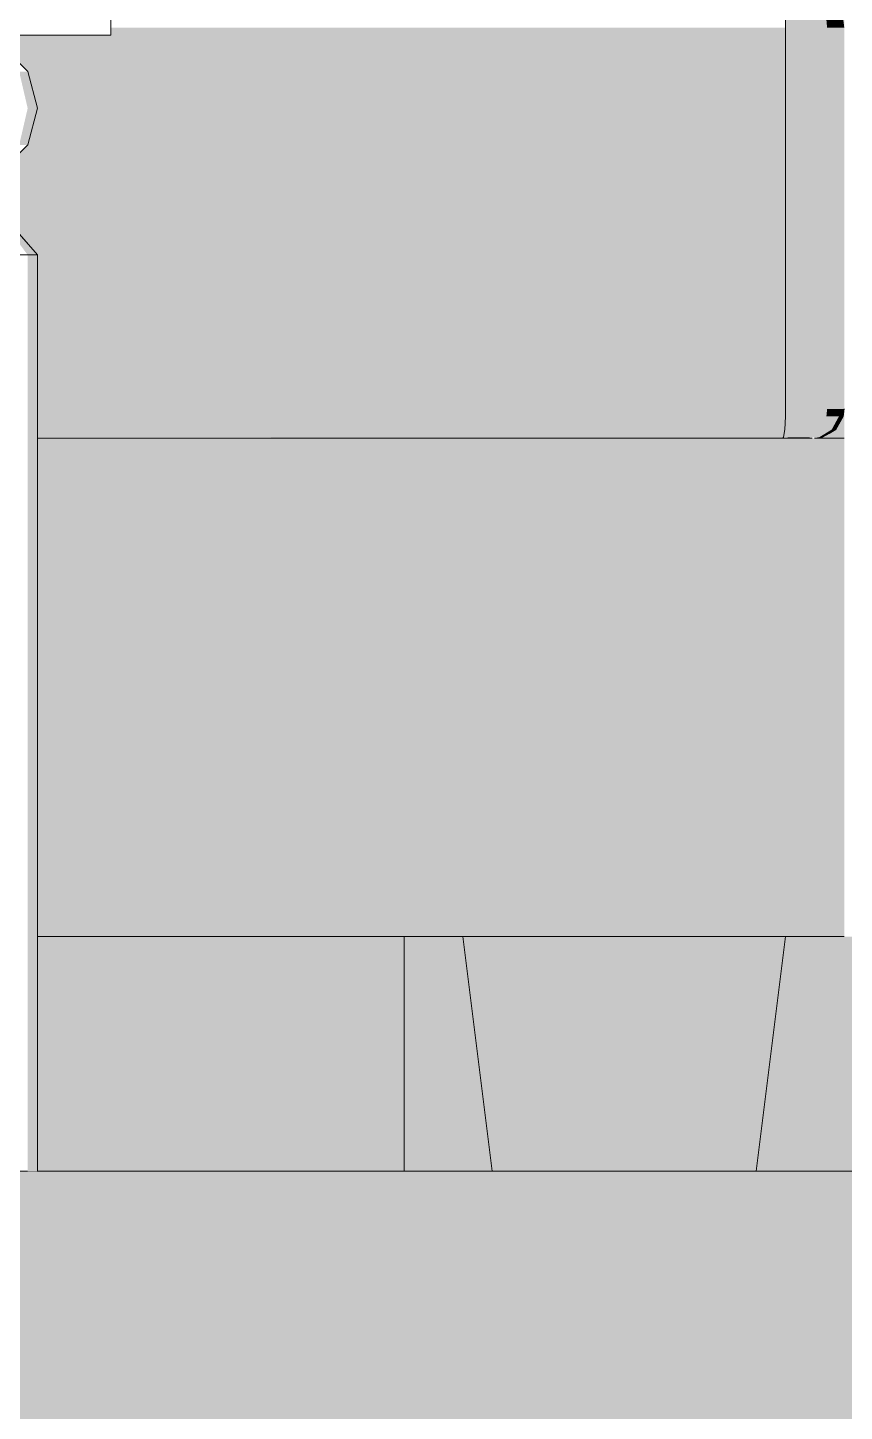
# Model space of a CAD drawing. Header units: centimetres. Extents: x -4381 to 5639, y -3920 to 4826.
# Drawn here: x 73.8385 to 74.1169, y 35.6217 to 36.0936 of the extents above; entities that cross this region are included whole.
import ezdxf
from ezdxf.xclip import XClip

# ---------------------------------------------------------------- set-up
doc = ezdxf.new("R2010")
doc.units = ezdxf.units.CM
doc.header["$MEASUREMENT"] = 0
doc.header["$XCLIPFRAME"] = 0
doc.set_wipeout_variables(frame=1)
doc.linetypes.add('Wipeout_Contour', pattern=[100, 0, -100])
for name, color, linetype in [('01- MOBILIER', 7, 'Continuous'), ('Dalles', 7, 'Continuous'), ('Drawing & Figure', 7, 'Continuous'), ('Structural - Bearing', 7, 'Continuous')]:
    doc.layers.add(name, color=color, linetype=linetype)
for name, color, linetype, lineweight in [('01- MOBILIER_Pen_No__1', 7, 'Continuous', 5), ('01- MOBILIER_Pen_No__101', 252, 'Continuous', 5), ('01- MOBILIER_Pen_No__18', 9, 'Continuous', 5), ('01- MOBILIER_Pen_No__2', 8, 'Continuous', 5), ('Dalles_Pen_No__1', 7, 'Continuous', 5), ('Structural - Bearing_Pen_No__1', 7, 'Continuous', 5)]:
    doc.layers.add(name, color=color, linetype=linetype, lineweight=lineweight)
for name, color, linetype, lineweight, true_color in [('01- MOBILIER_Pen_No__102', 7, 'Continuous', 5, 0xcccccc), ('01- MOBILIER_Pen_No__119', 7, 'Continuous', 5, 0xdecbcb), ('01- MOBILIER_Pen_No__184', 7, 'Continuous', 5, 0xc5d295), ('01- MOBILIER_Pen_No__186', 7, 'Continuous', 5, 0xe8e8e8), ('01- MOBILIER_Pen_No__62', 7, 'Continuous', 5, 0xaaaaaa), ('Structural - Bearing_Pen_No__102', 7, 'Continuous', 5, 0xcccccc), ('Structural - Bearing_Pen_No__112', 7, 'Continuous', 5, 0xd5aaaa)]:
    doc.layers.add(name, color=color, linetype=linetype, lineweight=lineweight, true_color=true_color)

# ---------------------------------------------------------------- blocks, each defined once
blk = doc.blocks.new('Drawing_7_7', base_point=(-363.09186, 32.20361))
at = {"color": 254, "linetype": 'Wipeout_Contour', "lineweight": 0, "ltscale": 329.699037}
blk.add_wipeout([(74.11688, 36.02861), (74.11688, 36.09361), (74.11536, 36.09361), (74.11536, 36.02861)], dxfattribs=at).dxf.layer = '01- MOBILIER'
at = {"color": 254, "linetype": 'Wipeout_Contour', "lineweight": 0, "ltscale": 328.747619}
blk.add_wipeout([(74.11688, 35.80361), (73.84188, 35.80361), (73.84188, 35.79361), (74.11688, 35.79361)], dxfattribs=at).dxf.layer = '01- MOBILIER'
at = {"layer": '01- MOBILIER_Pen_No__101', "linetype": 'Continuous', "ltscale": 10}
blk.add_hatch(color=256, dxfattribs=at).paths.add_polyline_path([(74.11688, 35.80361), (73.84188, 35.80361), (73.84188, 35.79361), (74.11688, 35.79361)])
at = {"layer": '01- MOBILIER_Pen_No__18', "linetype": 'Continuous', "ltscale": 10}
blk.add_hatch(color=256, dxfattribs=at).paths.add_polyline_path([(74.11688, 36.02861), (74.11688, 36.09361), (74.11536, 36.09361), (74.11536, 36.02861)])
at = {"color": 254, "linetype": 'Wipeout_Contour', "lineweight": 0, "ltscale": 329.688488}
blk.add_wipeout([(74.11536, 36.02861), (74.11536, 36.09361), (74.11102, 36.09361), (74.11102, 36.02861)], dxfattribs=at).dxf.layer = '01- MOBILIER'
at = {"color": 254, "linetype": 'Wipeout_Contour', "lineweight": 0, "ltscale": 328.732544}
blk.add_wipeout([(74.11688, 35.79361), (73.84188, 35.79361), (73.84188, 35.78629), (74.11688, 35.78629)], dxfattribs=at).dxf.layer = '01- MOBILIER'
at = {"layer": '01- MOBILIER_Pen_No__119', "linetype": 'Continuous', "ltscale": 10}
blk.add_hatch(color=256, dxfattribs=at).paths.add_polyline_path([(74.11536, 36.02861), (74.11536, 36.09361), (74.11102, 36.09361), (74.11102, 36.02861)])
at = {"layer": '01- MOBILIER_Pen_No__2', "linetype": 'Continuous', "ltscale": 10}
blk.add_hatch(color=256, dxfattribs=at).paths.add_polyline_path([(74.11688, 35.79361), (73.84188, 35.79361), (73.84188, 35.78629), (74.11688, 35.78629)])
at = {"color": 254, "linetype": 'Wipeout_Contour', "lineweight": 0, "ltscale": 329.766326}
blk.add_wipeout([(74.11688, 36.09361), (74.11654, 36.0962), (74.11504, 36.0962), (74.11536, 36.09361)], dxfattribs=at).dxf.layer = '01- MOBILIER'
at = {"color": 254, "linetype": 'Wipeout_Contour', "lineweight": 0, "ltscale": 329.669013}
blk.add_wipeout([(74.11102, 36.02861), (74.11102, 36.09361), (74.10454, 36.09361), (74.10454, 36.02861)], dxfattribs=at).dxf.layer = '01- MOBILIER'
at = {"color": 254, "linetype": 'Wipeout_Contour', "lineweight": 0, "ltscale": 329.585369}
blk.add_wipeout([(74.11688, 36.02861), (74.11536, 36.02861), (74.11536, 35.96361), (74.11688, 35.96361)], dxfattribs=at).dxf.layer = '01- MOBILIER'
at = {"color": 254, "linetype": 'Wipeout_Contour', "lineweight": 0, "ltscale": 328.723857}
blk.add_wipeout([(74.11688, 35.78629), (73.84188, 35.78629), (73.84188, 35.78361), (74.11688, 35.78361)], dxfattribs=at).dxf.layer = '01- MOBILIER'
at = {"layer": '01- MOBILIER_Pen_No__101', "linetype": 'Continuous', "ltscale": 10}
blk.add_hatch(color=256, dxfattribs=at).paths.add_polyline_path([(74.11688, 35.78629), (73.84188, 35.78629), (73.84188, 35.78361), (74.11688, 35.78361)])
at = {"layer": '01- MOBILIER_Pen_No__102', "linetype": 'Continuous', "ltscale": 10}
blk.add_hatch(color=256, dxfattribs=at).paths.add_polyline_path([(74.11688, 36.09361), (74.11654, 36.0962), (74.11504, 36.0962), (74.11536, 36.09361)])
at = {"layer": '01- MOBILIER_Pen_No__119', "linetype": 'Continuous', "ltscale": 10}
blk.add_hatch(color=256, dxfattribs=at).paths.add_polyline_path([(74.11102, 36.02861), (74.11102, 36.09361), (74.10454, 36.09361), (74.10454, 36.02861)])
at = {"layer": '01- MOBILIER_Pen_No__18', "linetype": 'Continuous', "ltscale": 10}
blk.add_hatch(color=256, dxfattribs=at).paths.add_polyline_path([(74.11688, 36.02861), (74.11536, 36.02861), (74.11536, 35.96361), (74.11688, 35.96361)])
at = {"color": 254, "linetype": 'Wipeout_Contour', "lineweight": 0, "ltscale": 329.76177}
blk.add_wipeout([(74.11536, 36.09361), (74.11504, 36.0962), (74.11078, 36.0962), (74.11102, 36.09361)], dxfattribs=at).dxf.layer = '01- MOBILIER'
at = {"color": 254, "linetype": 'Wipeout_Contour', "lineweight": 0, "ltscale": 329.643575}
blk.add_wipeout([(74.10454, 36.02861), (74.10454, 36.09361), (74.09688, 36.09361), (74.09688, 36.02861)], dxfattribs=at).dxf.layer = '01- MOBILIER'
at = {"color": 254, "linetype": 'Wipeout_Contour', "lineweight": 0, "ltscale": 329.574817}
blk.add_wipeout([(74.11536, 36.02861), (74.11102, 36.02861), (74.11102, 35.96361), (74.11536, 35.96361)], dxfattribs=at).dxf.layer = '01- MOBILIER'
at = {"color": 254, "linetype": 'Wipeout_Contour', "lineweight": 0, "ltscale": 328.877277}
blk.add_wipeout([(74.08688, 35.70361), (74.09688, 35.78361), (73.98688, 35.78361), (73.99688, 35.70361)], dxfattribs=at).dxf.layer = '01- MOBILIER'
at = {"color": 254, "linetype": 'Wipeout_Contour', "lineweight": 0, "ltscale": 328.382102}
blk.add_wipeout([(73.84188, 35.70361), (73.96688, 35.70361), (73.96688, 35.78361), (73.84188, 35.78361)], dxfattribs=at).dxf.layer = 'Structural - Bearing'
at = {"layer": '01- MOBILIER_Pen_No__119', "linetype": 'Continuous', "ltscale": 10}
blk.add_hatch(color=256, dxfattribs=at).paths.add_polyline_path([(74.11536, 36.02861), (74.11102, 36.02861), (74.11102, 35.96361), (74.11536, 35.96361)])
at = {"layer": '01- MOBILIER_Pen_No__18', "linetype": 'Continuous', "ltscale": 10}
for points in [[(74.10454, 36.02861), (74.10454, 36.09361), (74.09688, 36.09361), (74.09688, 36.02861)], [(74.08688, 35.70361), (74.09688, 35.78361), (73.98688, 35.78361), (73.99688, 35.70361)]]:
    blk.add_hatch(color=256, dxfattribs=at).paths.add_polyline_path(points)
at = {"layer": '01- MOBILIER_Pen_No__186', "linetype": 'Continuous', "ltscale": 10}
blk.add_hatch(color=256, dxfattribs=at).paths.add_polyline_path([(74.11536, 36.09361), (74.11504, 36.0962), (74.11078, 36.0962), (74.11102, 36.09361)])
at = {"layer": 'Structural - Bearing_Pen_No__112', "linetype": 'Continuous', "ltscale": 10}
blk.add_hatch(color=256, dxfattribs=at).paths.add_polyline_path([(73.84188, 35.70361), (73.96688, 35.70361), (73.96688, 35.78361), (73.84188, 35.78361)])
at = {"color": 254, "linetype": 'Wipeout_Contour', "lineweight": 0, "ltscale": 246.825501}
blk.add_wipeout([(74.11688, 36.48633), (74.11654, 36.0962), (74.11688, 36.09361)], dxfattribs=at).dxf.layer = '01- MOBILIER'
at = {"color": 254, "linetype": 'Wipeout_Contour', "lineweight": 0, "ltscale": 329.74322}
blk.add_wipeout([(74.11102, 36.09361), (74.11078, 36.0962), (74.1044, 36.0962), (74.10454, 36.09361)], dxfattribs=at).dxf.layer = '01- MOBILIER'
at = {"color": 254, "linetype": 'Wipeout_Contour', "lineweight": 0, "ltscale": 1072.401237}
blk.add_wipeout([(73.81688, 36.04111), (73.82001, 36.04111), (73.83094, 36.02861), (74.09688, 36.02861), (74.09688, 36.09361), (73.86688, 36.09361), (73.86688, 36.09111), (73.81688, 36.09111), (73.82938, 36.08776), (73.83853, 36.07861), (73.84188, 36.06611), (73.83853, 36.05361), (73.82938, 36.04446)], dxfattribs=at).dxf.layer = '01- MOBILIER'
at = {"color": 254, "linetype": 'Wipeout_Contour', "lineweight": 0, "ltscale": 329.555335}
blk.add_wipeout([(74.11102, 36.02861), (74.10454, 36.02861), (74.10454, 35.96361), (74.11102, 35.96361)], dxfattribs=at).dxf.layer = '01- MOBILIER'
at = {"color": 254, "linetype": 'Wipeout_Contour', "lineweight": 0, "ltscale": 329.536186}
blk.add_wipeout([(74.11688, 35.96361), (74.11536, 35.96361), (74.11504, 35.96102), (74.11654, 35.96102)], dxfattribs=at).dxf.layer = '01- MOBILIER'
at = {"color": 254, "linetype": 'Wipeout_Contour', "lineweight": 0, "ltscale": 328.951802}
blk.add_wipeout([(73.98688, 35.78361), (73.96688, 35.78361), (73.96688, 35.70361), (73.99688, 35.70361)], dxfattribs=at).dxf.layer = 'Structural - Bearing'
at = {"color": 254, "linetype": 'Wipeout_Contour', "lineweight": 0, "ltscale": 329.147587}
blk.add_wipeout([(74.09688, 35.78361), (74.08688, 35.70361), (74.14688, 35.70361), (74.13688, 35.78361)], dxfattribs=at).dxf.layer = 'Structural - Bearing'
at = {"layer": '01- MOBILIER_Pen_No__119', "linetype": 'Continuous', "ltscale": 10}
blk.add_hatch(color=256, dxfattribs=at).paths.add_polyline_path([(74.11102, 36.02861), (74.10454, 36.02861), (74.10454, 35.96361), (74.11102, 35.96361)])
at = {"layer": '01- MOBILIER_Pen_No__18', "linetype": 'Continuous', "ltscale": 10}
for points in [[(74.11688, 36.48633), (74.11654, 36.0962), (74.11688, 36.09361)], [(73.81688, 36.04111), (73.82001, 36.04111), (73.83094, 36.02861), (74.09688, 36.02861), (74.09688, 36.09361), (73.86688, 36.09361), (73.86688, 36.09111), (73.81688, 36.09111), (73.82938, 36.08776), (73.83853, 36.07861), (73.84188, 36.06611), (73.83853, 36.05361), (73.82938, 36.04446)], [(74.11688, 35.96361), (74.11536, 35.96361), (74.11504, 35.96102), (74.11654, 35.96102)]]:
    blk.add_hatch(color=256, dxfattribs=at).paths.add_polyline_path(points)
at = {"layer": '01- MOBILIER_Pen_No__186', "linetype": 'Continuous', "ltscale": 10}
blk.add_hatch(color=256, dxfattribs=at).paths.add_polyline_path([(74.11102, 36.09361), (74.11078, 36.0962), (74.1044, 36.0962), (74.10454, 36.09361)])
at = {"layer": 'Dalles', "linetype": 'Continuous', "lineweight": 0, "ltscale": 10, "true_color": 0x000000}
blk.add_hatch(color=18, dxfattribs=at).paths.add_polyline_path([(84.26688, 35.40361), (84.26688, 35.70361), (70.86688, 35.70361), (70.86688, 35.40361)])
at = {"layer": 'Structural - Bearing_Pen_No__102', "linetype": 'Continuous', "ltscale": 10}
for points in [[(73.98688, 35.78361), (73.96688, 35.78361), (73.96688, 35.70361), (73.99688, 35.70361)], [(74.09688, 35.78361), (74.08688, 35.70361), (74.14688, 35.70361), (74.13688, 35.78361)]]:
    blk.add_hatch(color=256, dxfattribs=at).paths.add_polyline_path(points)
at = {"layer": '01- MOBILIER_Pen_No__1', "linetype": 'Continuous', "ltscale": 10}
for p, q in [((73.86688, 36.10361), (73.86688, 36.09111)), ((73.86688, 36.09111), (73.81688, 36.09111)), ((73.98688, 35.78361), (73.84188, 35.78361)), ((74.09688, 35.78361), (73.98688, 35.78361)), ((73.99688, 35.70361), (73.98688, 35.78361)), ((74.08688, 35.70361), (74.09688, 35.78361)), ((74.11688, 35.78361), (74.09688, 35.78361))]:
    blk.add_line(p, q, dxfattribs=at)
at = {"layer": 'Dalles_Pen_No__1', "linetype": 'Continuous', "ltscale": 10}
blk.add_line((74.8189, 35.70361), (71.97688, 35.70361), dxfattribs=at)
at = {"layer": 'Structural - Bearing_Pen_No__1', "linetype": 'Continuous', "ltscale": 10}
blk.add_line((73.96688, 35.78361), (73.96688, 35.70361), dxfattribs=at)
at = {"color": 254, "linetype": 'Wipeout_Contour', "lineweight": 0, "ltscale": 329.714422}
blk.add_wipeout([(74.10454, 36.09361), (74.1044, 36.0962), (74.09685, 36.0962), (74.09688, 36.09361)], dxfattribs=at).dxf.layer = '01- MOBILIER'
at = {"color": 254, "linetype": 'Wipeout_Contour', "lineweight": 0, "ltscale": 328.782903}
blk.add_wipeout([(73.83563, 36.07861), (73.83853, 36.06611), (73.84188, 36.06611), (73.83853, 36.07861)], dxfattribs=at).dxf.layer = '01- MOBILIER'
at = {"color": 254, "linetype": 'Wipeout_Contour', "lineweight": 0, "ltscale": 329.529888}
blk.add_wipeout([(74.10454, 36.02861), (74.09688, 36.02861), (74.09688, 35.96361), (74.10454, 35.96361)], dxfattribs=at).dxf.layer = '01- MOBILIER'
at = {"color": 254, "linetype": 'Wipeout_Contour', "lineweight": 0, "ltscale": 329.530503}
blk.add_wipeout([(74.11536, 35.96361), (74.11102, 35.96361), (74.11078, 35.96102), (74.11504, 35.96102)], dxfattribs=at).dxf.layer = '01- MOBILIER'
at = {"layer": '01- MOBILIER_Pen_No__102', "linetype": 'Continuous', "ltscale": 10}
blk.add_hatch(color=256, dxfattribs=at).paths.add_polyline_path([(74.10454, 36.09361), (74.1044, 36.0962), (74.09685, 36.0962), (74.09688, 36.09361)])
at = {"layer": '01- MOBILIER_Pen_No__18', "linetype": 'Continuous', "ltscale": 10}
for points in [[(74.10454, 36.02861), (74.09688, 36.02861), (74.09688, 35.96361), (74.10454, 35.96361)], [(74.11536, 35.96361), (74.11102, 35.96361), (74.11078, 35.96102), (74.11504, 35.96102)]]:
    blk.add_hatch(color=256, dxfattribs=at).paths.add_polyline_path(points)
at = {"layer": '01- MOBILIER_Pen_No__186', "linetype": 'Continuous', "ltscale": 10}
blk.add_hatch(color=256, dxfattribs=at).paths.add_polyline_path([(73.83563, 36.07861), (73.83853, 36.06611), (73.84188, 36.06611), (73.83853, 36.07861)])
at = {"layer": '01- MOBILIER_Pen_No__1', "linetype": 'Continuous', "ltscale": 10}
for p, q in [((74.09688, 36.09361), (74.09685, 36.0962)), ((73.82938, 36.08776), (73.83853, 36.07861))]:
    blk.add_line(p, q, dxfattribs=at)
at = {"color": 254, "linetype": 'Wipeout_Contour', "lineweight": 0, "ltscale": 328.765762}
blk.add_wipeout([(73.83853, 36.06611), (73.83563, 36.05361), (73.83853, 36.05361), (73.84188, 36.06611)], dxfattribs=at).dxf.layer = '01- MOBILIER'
at = {"color": 254, "linetype": 'Wipeout_Contour', "lineweight": 0, "ltscale": 411.713947}
blk.add_wipeout([(74.09688, 36.02861), (73.83094, 36.02861), (73.84188, 36.01611), (73.84188, 35.96361), (74.09688, 35.96361)], dxfattribs=at).dxf.layer = '01- MOBILIER'
at = {"color": 254, "linetype": 'Wipeout_Contour', "lineweight": 0, "ltscale": 329.511622}
blk.add_wipeout([(74.11102, 35.96361), (74.10454, 35.96361), (74.1044, 35.96102), (74.11078, 35.96102)], dxfattribs=at).dxf.layer = '01- MOBILIER'
at = {"layer": '01- MOBILIER_Pen_No__18', "linetype": 'Continuous', "ltscale": 10}
for points in [[(74.09688, 36.02861), (73.83094, 36.02861), (73.84188, 36.01611), (73.84188, 35.96361), (74.09688, 35.96361)], [(74.11102, 35.96361), (74.10454, 35.96361), (74.1044, 35.96102), (74.11078, 35.96102)]]:
    blk.add_hatch(color=256, dxfattribs=at).paths.add_polyline_path(points)
at = {"layer": '01- MOBILIER_Pen_No__184', "linetype": 'Continuous', "ltscale": 10}
blk.add_hatch(color=256, dxfattribs=at).paths.add_polyline_path([(73.83853, 36.06611), (73.83563, 36.05361), (73.83853, 36.05361), (73.84188, 36.06611)])
at = {"layer": '01- MOBILIER_Pen_No__1', "linetype": 'Continuous', "ltscale": 10}
for p, q in [((74.09688, 36.02861), (74.09688, 36.09361)), ((73.83853, 36.07861), (73.84188, 36.06611)), ((73.84188, 36.06611), (73.83853, 36.05361)), ((73.83853, 36.05361), (73.82938, 36.04446))]:
    blk.add_line(p, q, dxfattribs=at)
at = {"color": 254, "linetype": 'Wipeout_Contour', "lineweight": 0, "ltscale": 329.482633}
blk.add_wipeout([(74.10454, 35.96361), (74.09688, 35.96361), (74.09685, 35.96102), (74.1044, 35.96102)], dxfattribs=at).dxf.layer = '01- MOBILIER'
at = {"color": 254, "linetype": 'Wipeout_Contour', "lineweight": 0, "ltscale": 329.551525}
blk.add_wipeout([(74.11654, 35.96102), (74.11504, 35.96102), (74.1126, 35.95654), (74.11395, 35.95654)], dxfattribs=at).dxf.layer = '01- MOBILIER'
at = {"layer": '01- MOBILIER_Pen_No__101', "linetype": 'Continuous', "ltscale": 10}
blk.add_hatch(color=256, dxfattribs=at).paths.add_polyline_path([(74.11654, 35.96102), (74.11504, 35.96102), (74.1126, 35.95654), (74.11395, 35.95654)])
at = {"layer": '01- MOBILIER_Pen_No__18', "linetype": 'Continuous', "ltscale": 10}
blk.add_hatch(color=256, dxfattribs=at).paths.add_polyline_path([(74.10454, 35.96361), (74.09688, 35.96361), (74.09685, 35.96102), (74.1044, 35.96102)])
at = {"color": 254, "linetype": 'Wipeout_Contour', "lineweight": 0, "ltscale": 328.997602}
blk.add_wipeout([(74.09688, 35.96361), (73.84188, 35.96361), (73.84188, 35.96102), (74.09685, 35.96102)], dxfattribs=at).dxf.layer = '01- MOBILIER'
at = {"color": 254, "linetype": 'Wipeout_Contour', "lineweight": 0, "ltscale": 329.590159}
blk.add_wipeout([(74.11504, 35.96102), (74.11078, 35.96102), (74.10891, 35.95654), (74.1126, 35.95654)], dxfattribs=at).dxf.layer = '01- MOBILIER'
at = {"layer": '01- MOBILIER_Pen_No__101', "linetype": 'Continuous', "ltscale": 10}
blk.add_hatch(color=256, dxfattribs=at).paths.add_polyline_path([(74.11504, 35.96102), (74.11078, 35.96102), (74.10891, 35.95654), (74.1126, 35.95654)])
at = {"layer": '01- MOBILIER_Pen_No__62', "linetype": 'Continuous', "ltscale": 10}
blk.add_hatch(color=256, dxfattribs=at).paths.add_polyline_path([(74.09688, 35.96361), (73.84188, 35.96361), (73.84188, 35.96102), (74.09685, 35.96102)])
at = {"layer": '01- MOBILIER_Pen_No__1', "linetype": 'Continuous', "ltscale": 10}
blk.add_line((74.09688, 36.02861), (74.09688, 35.96361), dxfattribs=at)
at = {"color": 254, "linetype": 'Wipeout_Contour', "lineweight": 0, "ltscale": 329.591992}
blk.add_wipeout([(74.11078, 35.96102), (74.1044, 35.96102), (74.10339, 35.95654), (74.10891, 35.95654)], dxfattribs=at).dxf.layer = '01- MOBILIER'
at = {"layer": '01- MOBILIER_Pen_No__101', "linetype": 'Continuous', "ltscale": 10}
blk.add_hatch(color=256, dxfattribs=at).paths.add_polyline_path([(74.11078, 35.96102), (74.1044, 35.96102), (74.10339, 35.95654), (74.10891, 35.95654)])
at = {"color": 254, "linetype": 'Wipeout_Contour', "lineweight": 0, "ltscale": 329.550701}
blk.add_wipeout([(74.1044, 35.96102), (74.09685, 35.96102), (74.09659, 35.95654), (74.10339, 35.95654)], dxfattribs=at).dxf.layer = '01- MOBILIER'
at = {"color": 254, "linetype": 'Wipeout_Contour', "lineweight": 0, "ltscale": 411.82781}
blk.add_wipeout([(74.11395, 35.95654), (74.1126, 35.95654), (74.10838, 35.95395), (74.10947, 35.95395), (74.11169, 35.95523)], dxfattribs=at).dxf.layer = '01- MOBILIER'
at = {"layer": '01- MOBILIER_Pen_No__101', "linetype": 'Continuous', "ltscale": 10}
for points in [[(74.1044, 35.96102), (74.09685, 35.96102), (74.09659, 35.95654), (74.10339, 35.95654)], [(74.11395, 35.95654), (74.1126, 35.95654), (74.10838, 35.95395), (74.10947, 35.95395), (74.11169, 35.95523)]]:
    blk.add_hatch(color=256, dxfattribs=at).paths.add_polyline_path(points)
at = {"color": 254, "linetype": 'Wipeout_Contour', "lineweight": 0, "ltscale": 328.991933}
blk.add_wipeout([(74.09685, 35.96102), (73.84188, 35.96102), (73.84188, 35.95654), (74.09659, 35.95654)], dxfattribs=at).dxf.layer = '01- MOBILIER'
at = {"color": 254, "linetype": 'Wipeout_Contour', "lineweight": 0, "ltscale": 329.619077}
blk.add_wipeout([(74.1126, 35.95654), (74.10891, 35.95654), (74.10568, 35.95395), (74.10838, 35.95395)], dxfattribs=at).dxf.layer = '01- MOBILIER'
at = {"layer": '01- MOBILIER_Pen_No__2', "linetype": 'Continuous', "ltscale": 10}
for points in [[(74.09685, 35.96102), (73.84188, 35.96102), (73.84188, 35.95654), (74.09659, 35.95654)], [(74.1126, 35.95654), (74.10891, 35.95654), (74.10568, 35.95395), (74.10838, 35.95395)]]:
    blk.add_hatch(color=256, dxfattribs=at).paths.add_polyline_path(points)
at = {"layer": '01- MOBILIER_Pen_No__1', "linetype": 'Continuous', "ltscale": 10}
blk.add_line((74.09688, 35.96361), (74.09685, 35.96102), dxfattribs=at)
at = {"color": 254, "linetype": 'Wipeout_Contour', "lineweight": 0, "ltscale": 329.658578}
blk.add_wipeout([(74.10891, 35.95654), (74.10339, 35.95654), (74.10164, 35.95395), (74.10568, 35.95395)], dxfattribs=at).dxf.layer = '01- MOBILIER'
at = {"layer": '01- MOBILIER_Pen_No__2', "linetype": 'Continuous', "ltscale": 10}
blk.add_hatch(color=256, dxfattribs=at).paths.add_polyline_path([(74.10891, 35.95654), (74.10339, 35.95654), (74.10164, 35.95395), (74.10568, 35.95395)])
at = {"color": 254, "linetype": 'Wipeout_Contour', "lineweight": 0, "ltscale": 329.617153}
blk.add_wipeout([(74.10339, 35.95654), (74.09659, 35.95654), (74.09615, 35.95395), (74.10164, 35.95395)], dxfattribs=at).dxf.layer = '01- MOBILIER'
at = {"layer": '01- MOBILIER_Pen_No__101', "linetype": 'Continuous', "ltscale": 10}
blk.add_hatch(color=256, dxfattribs=at).paths.add_polyline_path([(74.10339, 35.95654), (74.09659, 35.95654), (74.09615, 35.95395), (74.10164, 35.95395)])
at = {"color": 254, "linetype": 'Wipeout_Contour', "lineweight": 0, "ltscale": 328.985795}
blk.add_wipeout([(74.09659, 35.95654), (73.84188, 35.95654), (73.84188, 35.95395), (74.09615, 35.95395)], dxfattribs=at).dxf.layer = '01- MOBILIER'
at = {"color": 254, "linetype": 'Wipeout_Contour', "lineweight": 0, "ltscale": 329.617819}
blk.add_wipeout([(74.10568, 35.95395), (74.10164, 35.95395), (74.10063, 35.95361), (74.10381, 35.95361)], dxfattribs=at).dxf.layer = '01- MOBILIER'
at = {"layer": '01- MOBILIER_Pen_No__101', "linetype": 'Continuous', "ltscale": 10}
for points in [[(74.09659, 35.95654), (73.84188, 35.95654), (73.84188, 35.95395), (74.09615, 35.95395)], [(74.10568, 35.95395), (74.10164, 35.95395), (74.10063, 35.95361), (74.10381, 35.95361)]]:
    blk.add_hatch(color=256, dxfattribs=at).paths.add_polyline_path(points)
at = {"layer": '01- MOBILIER_Pen_No__1', "linetype": 'Continuous', "ltscale": 10}
blk.add_line((74.09685, 35.96102), (74.09659, 35.95654), dxfattribs=at)
at = {"color": 254, "linetype": 'Wipeout_Contour', "lineweight": 0, "ltscale": 493.015975}
blk.add_wipeout([(74.10688, 35.95361), (74.11688, 35.95361), (74.11688, 35.96361), (74.11654, 35.96102), (74.11395, 35.95654), (74.10947, 35.95395)], dxfattribs=at).dxf.layer = '01- MOBILIER'
at = {"color": 254, "linetype": 'Wipeout_Contour', "lineweight": 0, "ltscale": 247.021883}
blk.add_wipeout([(74.10164, 35.95395), (74.09615, 35.95395), (74.10063, 35.95361)], dxfattribs=at).dxf.layer = '01- MOBILIER'
at = {"layer": '01- MOBILIER_Pen_No__101', "linetype": 'Continuous', "ltscale": 10}
blk.add_hatch(color=256, dxfattribs=at).paths.add_polyline_path([(74.10164, 35.95395), (74.09615, 35.95395), (74.10063, 35.95361)])
at = {"layer": '01- MOBILIER_Pen_No__18', "linetype": 'Continuous', "ltscale": 10}
blk.add_hatch(color=256, dxfattribs=at).paths.add_polyline_path([(74.10688, 35.95361), (74.11688, 35.95361), (74.11688, 35.96361), (74.11654, 35.96102), (74.11395, 35.95654), (74.10947, 35.95395)])
at = {"layer": '01- MOBILIER_Pen_No__1', "linetype": 'Continuous', "ltscale": 10}
for p, q in [((74.11654, 35.96102), (74.11688, 35.96361)), ((74.11395, 35.95654), (74.11654, 35.96102))]:
    blk.add_line(p, q, dxfattribs=at)
at = {"color": 254, "linetype": 'Wipeout_Contour', "lineweight": 0, "ltscale": 246.618901}
blk.add_wipeout([(74.09615, 35.95395), (73.84188, 35.95395), (74.0959, 35.95361)], dxfattribs=at).dxf.layer = '01- MOBILIER'
at = {"layer": '01- MOBILIER_Pen_No__101', "linetype": 'Continuous', "ltscale": 10}
blk.add_hatch(color=256, dxfattribs=at).paths.add_polyline_path([(74.09615, 35.95395), (73.84188, 35.95395), (74.0959, 35.95361)])
at = {"color": 254, "linetype": 'Wipeout_Contour', "lineweight": 0, "ltscale": 328.886569}
blk.add_wipeout([(74.11688, 35.95361), (73.84188, 35.95361), (73.84188, 35.80361), (74.11688, 35.80361)], dxfattribs=at).dxf.layer = '01- MOBILIER'
at = {"layer": '01- MOBILIER_Pen_No__18', "linetype": 'Continuous', "ltscale": 10}
blk.add_hatch(color=256, dxfattribs=at).paths.add_polyline_path([(74.11688, 35.95361), (73.84188, 35.95361), (73.84188, 35.80361), (74.11688, 35.80361)])
at = {"layer": '01- MOBILIER_Pen_No__1', "linetype": 'Continuous', "ltscale": 10}
for p, q in [((73.84188, 35.95361), (74.0959, 35.95361)), ((74.09615, 35.95395), (74.0959, 35.95361)), ((74.0959, 35.95361), (74.10063, 35.95361)), ((74.09659, 35.95654), (74.09615, 35.95395)), ((74.10063, 35.95361), (74.10381, 35.95361)), ((74.10381, 35.95361), (74.10594, 35.95361)), ((74.11688, 35.95361), (74.1067, 35.95361)), ((74.10688, 35.95361), (74.1067, 35.95361)), ((74.10947, 35.95395), (74.10688, 35.95361)), ((74.11169, 35.95523), (74.10947, 35.95395)), ((74.11395, 35.95654), (74.11169, 35.95523))]:
    blk.add_line(p, q, dxfattribs=at)
at = {"color": 254, "linetype": 'Wipeout_Contour', "lineweight": 0, "ltscale": 328.3538}
blk.add_wipeout([(73.83853, 36.01611), (73.83853, 35.70361), (73.84188, 35.70361), (73.84188, 36.01611)], dxfattribs=at).dxf.layer = '01- MOBILIER'
at = {"layer": '01- MOBILIER_Pen_No__102', "linetype": 'Continuous', "ltscale": 10}
blk.add_hatch(color=256, dxfattribs=at).paths.add_polyline_path([(73.83853, 36.01611), (73.83853, 35.70361), (73.84188, 35.70361), (73.84188, 36.01611)])
at = {"color": 254, "linetype": 'Wipeout_Contour', "lineweight": 0, "ltscale": 245.929596}
blk.add_wipeout([(73.82001, 36.04111), (73.83853, 36.01611), (73.84188, 36.01611)], dxfattribs=at).dxf.layer = '01- MOBILIER'
at = {"layer": '01- MOBILIER', "linetype": 'Continuous', "lineweight": 0, "ltscale": 10, "true_color": 0xffffff}
blk.add_hatch(color=7, dxfattribs=at).paths.add_polyline_path([(73.82001, 36.04111), (73.83853, 36.01611), (73.84188, 36.01611)])
at = {"layer": '01- MOBILIER_Pen_No__1', "linetype": 'Continuous', "ltscale": 10}
for p, q in [((73.84188, 36.01611), (73.82001, 36.04111)), ((73.82938, 36.01611), (73.83853, 36.01611)), ((73.83853, 36.01611), (73.84188, 36.01611)), ((73.84188, 35.70361), (73.84188, 36.01611))]:
    blk.add_line(p, q, dxfattribs=at)

msp = doc.modelspace()

# ---------------------------------------------------------------- block references
at = {"layer": 'Drawing & Figure', "color": 151, "linetype": 'Continuous', "lineweight": 5, "ltscale": 10, "true_color": 0x80c2ff}
ref = msp.add_blockref('Drawing_7_7', (-363.09186, 32.20361), dxfattribs=at)
XClip(ref).set_block_clipping_path([(51.7463984619, 23.6253966175), (100.4426918859, 45.1170657245)])

doc.saveas('drawing.dxf')
